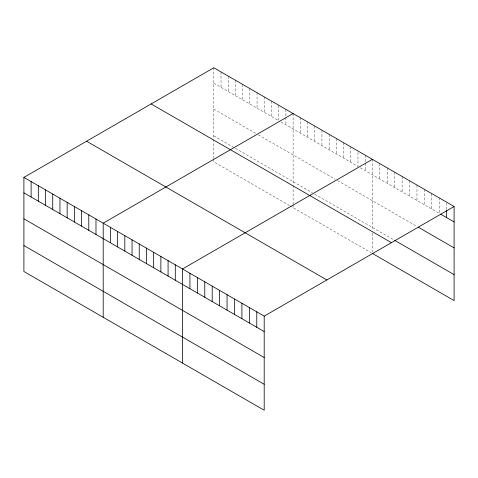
<?xml version="1.0" encoding="UTF-8"?>
<svg xmlns="http://www.w3.org/2000/svg" width="478" height="478" viewBox="0 0 478 478"><rect width="100%" height="100%" fill="white"/><g stroke="black" fill="none" stroke-linecap="round" stroke-linejoin="round"><path stroke-width="0.36" stroke-dasharray="2.39 1.79" d="M213.803 83.202L278.686 120.659L278.686 105.22M281.088 122.045L357.98 166.44L357.98 151.006M360.382 167.826L439.246 213.355L439.246 197.922M213.803 109.157L257.056 134.133M258.257 134.826L335.156 179.22M337.558 180.606L416.965 226.453M213.803 135.901L234.232 147.696M235.433 148.389L312.325 192.783M314.727 194.17L393.442 239.615M289.501 205.564L213.803 161.863L213.803 158.977M290.098 205.91L371.197 252.731M446.673 202.947L446.673 209.561M431.819 193.632L431.819 209.071M424.392 189.342L424.392 204.781M416.965 185.058L416.965 200.491M409.538 180.768L409.538 196.207M402.112 176.478L402.112 191.917M394.679 172.194L394.679 187.627M387.252 167.903L387.252 183.343M379.825 163.613L379.825 179.053M372.398 159.329L372.398 230.354M372.398 233.234L372.398 251.984M365.192 155.165L365.192 162.514M365.192 163.249L365.192 170.604M350.774 146.842L350.774 162.281M343.562 142.677L343.562 158.116M336.357 138.518L336.357 153.952M329.145 134.354L329.145 149.793M321.939 130.195L321.939 145.629M314.727 126.031L314.727 141.47M307.521 121.872L307.521 137.306M300.309 117.708L300.309 133.147M293.104 113.543L293.104 184.568M293.104 185.291L293.104 204.04M293.104 204.757L293.104 207.643M285.892 109.384L285.892 116.734M285.892 117.469L285.892 124.818M271.474 101.061L271.474 116.495M264.268 96.897L264.268 112.336M257.056 92.738L257.056 108.171M249.851 88.573L249.851 104.013M242.639 84.409L242.639 99.848M235.433 80.25L235.433 95.684M228.221 76.086L228.221 91.525M221.015 71.927L221.015 87.36M213.803 67.762L213.803 138.787M213.803 139.51L213.803 158.26"/><path stroke-width="0.72" d="M23.9 177.404L264.197 316.137L264.197 410.238L23.9 271.504L23.9 177.404L213.803 67.762L454.1 206.496L454.1 300.596L372.398 253.424M293.104 113.543L103.2 223.184L103.2 317.284M372.398 159.329L182.494 268.971L182.494 363.065M264.197 316.137L454.1 206.496M440.483 214.072L454.1 221.935M418.202 227.164L454.1 247.891M394.679 240.332L454.1 274.635M151.138 103.947L391.434 242.681M86.566 141.225L326.862 279.959M23.9 192.843L264.197 331.577M23.9 218.799L264.197 357.532M23.9 245.543L264.197 384.276M446.673 210.296L446.673 217.645M256.77 311.847L256.77 327.287M249.343 307.563L249.343 322.997M241.916 303.273L241.916 318.712M234.489 298.983L234.489 314.422M227.056 294.699L227.056 310.132M219.629 290.409L219.629 305.848M212.202 286.119L212.202 301.558M204.775 281.835L204.775 297.268M197.348 277.545L197.348 292.978M189.921 273.255L189.921 288.694M175.289 264.806L175.289 280.245M168.077 260.641L168.077 276.081M160.871 256.483L160.871 271.916M153.659 252.318L153.659 267.758M146.453 248.16L146.453 263.593M139.241 243.995L139.241 259.435M132.036 239.837L132.036 255.27M124.824 235.672L124.824 251.111M117.618 231.507L117.618 246.947M110.406 227.349L110.406 242.782M95.988 219.026L95.988 234.459M88.783 214.861L88.783 230.3M81.571 210.702L81.571 226.136M74.365 206.538L74.365 221.977M67.153 202.379L67.153 217.813M59.947 198.215L59.947 213.648M52.735 194.05L52.735 209.489M45.53 189.891L45.53 205.325M38.318 185.727L38.318 201.166M31.112 181.568L31.112 197.002"/></g></svg>
